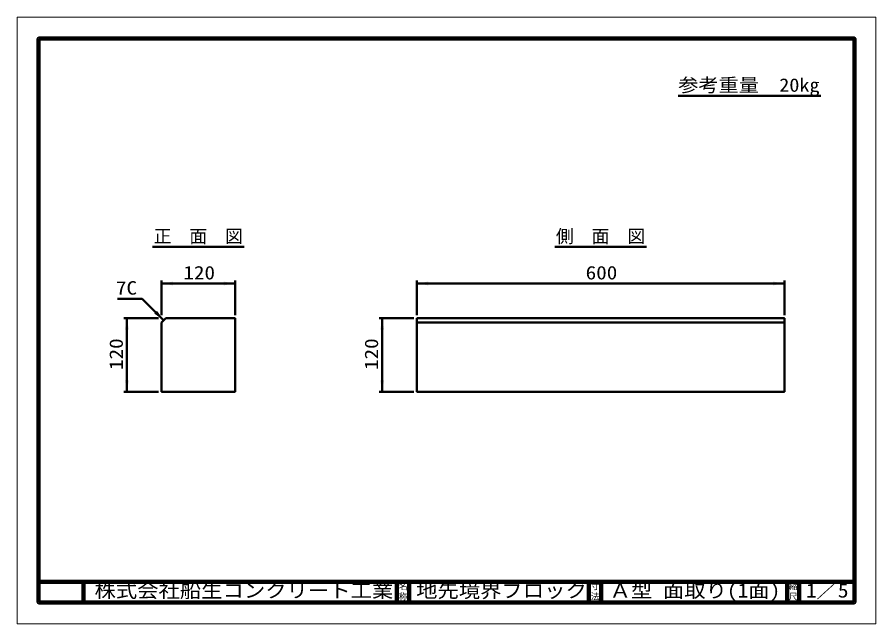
# Model space of a CAD drawing. Units: millimetres, scale not verified, with parts at other scales. Extents: x -2102 to 2102, y -1485 to 1485.
import ezdxf
from ezdxf.enums import TextEntityAlignment as Align

# ---------------------------------------------------------------- set-up
doc = ezdxf.new("R2010")
doc.units = ezdxf.units.MM
doc.header["$LTSCALE"] = 5
doc.layers.add('0-0_V-nasSTD', color=7, linetype='Continuous', lineweight=50)
doc.layers.add('0-1_0', color=7, linetype='Continuous', lineweight=50)
doc.styles.add('ＭＳ ゴシック', font='')
doc.styles.get('ＭＳ ゴシック').set_extended_font_data('MS Gothic')

msp = doc.modelspace()

# ---------------------------------------------------------------- linework, layer by layer
at = {"layer": '0-0_V-nasSTD', "lineweight": 100}
for p, q in [((-1997.5, 1380), (-1997.5, -1380)), ((-1777.5, -1280), (-1777.5, -1380)), ((-242.5, -1280), (-242.5, -1380)), ((-182.5, -1280), (-182.5, -1380)), ((697.5, -1280), (697.5, -1380)), ((757.5, -1280), (757.5, -1380)), ((1667.5, -1280), (1667.5, -1380)), ((1727.5, -1280), (1727.5, -1380)), ((-1997.5, -1380), (1997.5, -1380))]:
    msp.add_line(p, q, dxfattribs=at)
at = {"layer": '0-0_V-nasSTD'}
for p, q in [((-1395, 196.25), (-1395, 26.25)), ((-1395, 181.25), (-1035, 181.25)), ((-1035, 196.25), (-1035, 26.25)), ((-145, 196.25), (-145, 26.25)), ((-145, 181.25), (1655, 181.25)), ((1655, 196.25), (1655, 26.25)), ((-1610.566, 106.816), (-1490.566, 106.816)), ((-1490.566, 106.816), (-1384.5, 0.75)), ((-1580, 11.25), (-1410, 11.25)), ((-1565, -348.75), (-1565, 11.25)), ((-330, 11.25), (-160, 11.25)), ((-315, -348.75), (-315, 11.25)), ((1655, -9.75), (-145, -9.75)), ((-1580, -348.75), (-1410, -348.75)), ((-330, -348.75), (-160, -348.75))]:
    msp.add_line(p, q, dxfattribs=at)
at = {"layer": '0-0_V-nasSTD', "lineweight": 18}
for points in [[(-2102.5, -1485), (-2102.5, 1485), (2102.5, 1485), (2102.5, -1485)], [(-2002.5, -1385), (-2002.5, 1385), (2002.5, 1385), (2002.5, -1385)]]:
    msp.add_lwpolyline(points, close=True, dxfattribs=at)
at = {"layer": '0-0_V-nasSTD', "lineweight": 100}
msp.add_lwpolyline([(1997.5, -1380), (1997.5, 1380), (-1997.5, 1380)], dxfattribs=at)
at = {"layer": '0-0_V-nasSTD'}
for points in [[(-1395, -9.75), (-1395, -348.75), (-1035, -348.75), (-1035, 11.25), (-1374, 11.25)], [(-145, 11.25), (-145, -348.75), (1655, -348.75), (1655, 11.25)]]:
    msp.add_lwpolyline(points, close=True, dxfattribs=at)
for points in [[(-1395, 181.25), (-1338.75, 171.875), (-1338.75, 190.625)], [(-1091.25, 171.875), (-1091.25, 190.625), (-1035, 181.25)], [(-145, 181.25), (-88.75, 171.875), (-88.75, 190.625)], [(1598.75, 171.875), (1598.75, 190.625), (1655, 181.25)], [(-1430.904, 33.896), (-1417.646, 47.154), (-1384.5, 0.75)], [(-1574.375, -45), (-1565, 11.25), (-1555.625, -45)], [(-324.375, -45), (-315, 11.25), (-305.625, -45)], [(-1574.375, -292.5), (-1565, -348.75), (-1555.625, -292.5)], [(-324.375, -292.5), (-315, -348.75), (-305.625, -292.5)]]:
    msp.add_solid(points, dxfattribs=at)
at = {"layer": '0-1_0'}
for p, q in [((1832.5, 1099.806), (1134.5, 1099.806)), ((-1439.375, 361.25), (-990.625, 361.25)), ((530.625, 361.25), (979.375, 361.25))]:
    msp.add_line(p, q, dxfattribs=at)
at = {"layer": '0-1_0', "lineweight": 100}
msp.add_line((-1997.5, -1280), (1997.5, -1280), dxfattribs=at)

# ---------------------------------------------------------------- texts
at = {"layer": '0-0_V-nasSTD', "style": 'ＭＳ ゴシック'}
for s, height, width, p in [('参考重量\u300020kg', 65.98, 1.1, (1134.5, 1099.806)), ('120', 65.98, 1.15, (-1288.5, 181.25)), ('600', 65.98, 1.15, (681.5, 181.25)), ('7C', 65.98, 1.15, (-1618.766, 106.816)), ('株式会社船生コンクリート工業', 69.65, 1.1, (-1723.75, -1377.5)), ('地先境界ブロック', 69.65, 1.1, (-148.75, -1377.5)), ('Ａ型 面取り(1面)', 69.65, 1.1, (798.75, -1377.5)), ('1／5', 69.65, 1.1, (1760, -1377.418))]:
    msp.add_text(s, height=height, dxfattribs=dict(at, width=width)).set_placement(p, align=Align.BOTTOM_LEFT)
for s, height, p in [('正\u3000面\u3000図', 64.15, (-1434.375, 361.25)), ('側\u3000面\u3000図', 64.15, (535.625, 361.25)), ('名', 30.79, (-233.518, -1326.001)), ('寸', 30.79, (706.482, -1326.001)), ('縮', 30.79, (1676.482, -1326.001)), ('称', 30.79, (-233.524, -1375.99)), ('法', 30.79, (706.476, -1375.99)), ('尺', 30.79, (1676.476, -1375.99))]:
    msp.add_text(s, height=height, dxfattribs=at).set_placement(p, align=Align.BOTTOM_LEFT)
at = {"layer": '0-0_V-nasSTD', "style": 'ＭＳ ゴシック', "width": 1.15}
for p in [(-1565, -242.25), (-315, -242.25)]:
    msp.add_text('120', height=65.98, rotation=90, dxfattribs=at).set_placement(p, align=Align.BOTTOM_LEFT)

doc.saveas('drawing.dxf')
